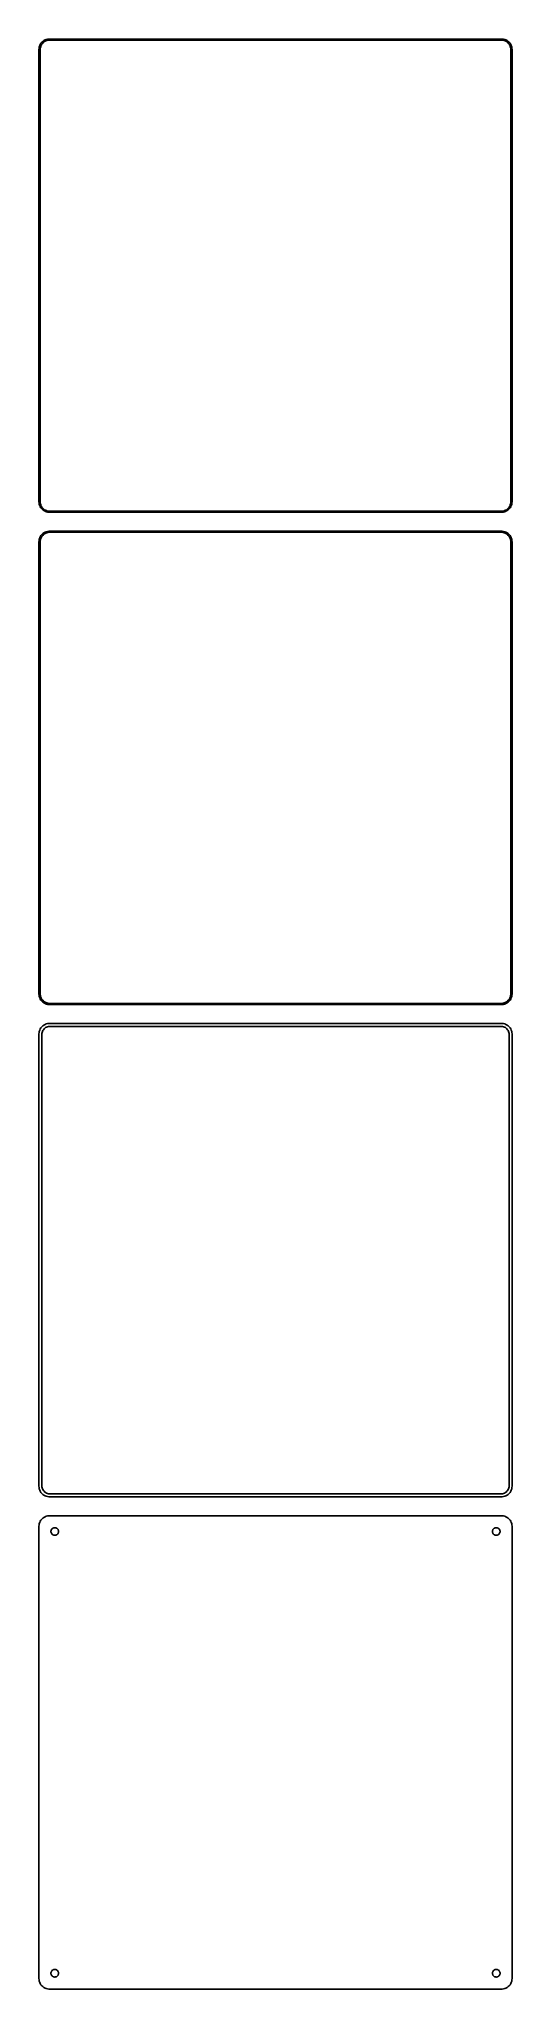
# Model space of a CAD drawing. Header units: metres. Extents: x -112 to 112, y 590 to 1516.
import ezdxf

# ---------------------------------------------------------------- set-up
doc = ezdxf.new("R2010")
doc.units = ezdxf.units.M

msp = doc.modelspace()

# ---------------------------------------------------------------- linework, layer by layer
for p, q in [((-112.461, 1512.13), (-112.5, 1511.5)), ((-112.5, 1511.5), (-112.5, 1296.5)), ((-112.343, 1512.74), (-112.461, 1512.13)), ((-112.149, 1513.34), (-112.343, 1512.74)), ((-111.882, 1513.91), (-112.149, 1513.34)), ((-112, 1511.25), (-111.963, 1511.85)), ((-112, 1296.75), (-112, 1511.25)), ((-111.963, 1511.85), (-111.851, 1512.43)), ((-111.545, 1514.44), (-111.882, 1513.91)), ((-111.851, 1512.43), (-111.666, 1513)), ((-111.666, 1513), (-111.412, 1513.54)), ((-111.145, 1514.92), (-111.545, 1514.44)), ((-111.412, 1513.54), (-111.093, 1514.04)), ((-110.687, 1515.35), (-111.145, 1514.92)), ((-111.093, 1514.04), (-110.713, 1514.5)), ((-110.713, 1514.5), (-110.278, 1514.91)), ((-110.179, 1515.72), (-110.687, 1515.35)), ((-110.278, 1514.91), (-109.795, 1515.26)), ((-109.629, 1516.02), (-110.179, 1515.72)), ((-109.795, 1515.26), (-109.272, 1515.55)), ((-109.045, 1516.26), (-109.629, 1516.02)), ((-109.272, 1515.55), (-108.718, 1515.77)), ((-108.437, 1516.41), (-109.045, 1516.26)), ((-108.718, 1515.77), (-108.14, 1515.92)), ((-107.814, 1516.49), (-108.437, 1516.41)), ((-108.14, 1515.92), (-107.548, 1515.99)), ((107.814, 1516.49), (-107.814, 1516.49)), ((-107.548, 1515.99), (107.548, 1515.99)), ((107.548, 1515.99), (108.14, 1515.92)), ((108.437, 1516.41), (107.814, 1516.49)), ((108.14, 1515.92), (108.718, 1515.77)), ((109.045, 1516.26), (108.437, 1516.41)), ((108.718, 1515.77), (109.272, 1515.55)), ((109.629, 1516.02), (109.045, 1516.26)), ((109.272, 1515.55), (109.795, 1515.26)), ((110.179, 1515.72), (109.629, 1516.02)), ((109.795, 1515.26), (110.278, 1514.91)), ((110.687, 1515.35), (110.179, 1515.72)), ((110.278, 1514.91), (110.713, 1514.5)), ((111.145, 1514.92), (110.687, 1515.35)), ((110.713, 1514.5), (111.093, 1514.04)), ((111.093, 1514.04), (111.412, 1513.54)), ((111.545, 1514.44), (111.145, 1514.92)), ((111.412, 1513.54), (111.666, 1513)), ((111.882, 1513.91), (111.545, 1514.44)), ((111.666, 1513), (111.851, 1512.43)), ((111.851, 1512.43), (111.963, 1511.85)), ((112.149, 1513.34), (111.882, 1513.91)), ((111.963, 1511.85), (112, 1511.25)), ((112, 1511.25), (112, 1296.75)), ((112.343, 1512.74), (112.149, 1513.34)), ((112.461, 1512.13), (112.343, 1512.74)), ((112.5, 1511.5), (112.461, 1512.13)), ((112.5, 1296.5), (112.5, 1511.5)), ((-112.5, 1296.5), (-112.461, 1295.87)), ((-112.461, 1295.87), (-112.343, 1295.26)), ((-112.343, 1295.26), (-112.149, 1294.66)), ((-112.149, 1294.66), (-111.882, 1294.09)), ((-111.963, 1296.15), (-112, 1296.75)), ((-111.851, 1295.57), (-111.963, 1296.15)), ((-111.882, 1294.09), (-111.545, 1293.56)), ((-111.666, 1295), (-111.851, 1295.57)), ((-111.412, 1294.46), (-111.666, 1295)), ((-111.545, 1293.56), (-111.145, 1293.08)), ((-111.093, 1293.96), (-111.412, 1294.46)), ((-111.145, 1293.08), (-110.687, 1292.65)), ((-110.713, 1293.5), (-111.093, 1293.96)), ((-110.278, 1293.09), (-110.713, 1293.5)), ((-110.687, 1292.65), (-110.179, 1292.28)), ((-109.795, 1292.74), (-110.278, 1293.09)), ((-110.179, 1292.28), (-109.629, 1291.98)), ((-109.272, 1292.45), (-109.795, 1292.74)), ((-109.629, 1291.98), (-109.045, 1291.74)), ((-108.718, 1292.23), (-109.272, 1292.45)), ((-109.045, 1291.74), (-108.437, 1291.59)), ((-108.14, 1292.08), (-108.718, 1292.23)), ((-108.437, 1291.59), (-107.814, 1291.51)), ((-107.548, 1292.01), (-108.14, 1292.08)), ((-107.814, 1291.51), (107.814, 1291.51)), ((107.548, 1292.01), (-107.548, 1292.01)), ((108.14, 1292.08), (107.548, 1292.01)), ((107.814, 1291.51), (108.437, 1291.59)), ((108.718, 1292.23), (108.14, 1292.08)), ((108.437, 1291.59), (109.045, 1291.74)), ((109.272, 1292.45), (108.718, 1292.23)), ((109.045, 1291.74), (109.629, 1291.98)), ((109.795, 1292.74), (109.272, 1292.45)), ((109.629, 1291.98), (110.179, 1292.28)), ((110.278, 1293.09), (109.795, 1292.74)), ((110.179, 1292.28), (110.687, 1292.65)), ((110.713, 1293.5), (110.278, 1293.09)), ((110.687, 1292.65), (111.145, 1293.08)), ((111.093, 1293.96), (110.713, 1293.5)), ((111.412, 1294.46), (111.093, 1293.96)), ((111.145, 1293.08), (111.545, 1293.56)), ((111.666, 1295), (111.412, 1294.46)), ((111.545, 1293.56), (111.882, 1294.09)), ((111.851, 1295.57), (111.666, 1295)), ((111.963, 1296.15), (111.851, 1295.57)), ((111.882, 1294.09), (112.149, 1294.66)), ((112, 1296.75), (111.963, 1296.15)), ((112.149, 1294.66), (112.343, 1295.26)), ((112.343, 1295.26), (112.461, 1295.87)), ((112.461, 1295.87), (112.5, 1296.5)), ((-112.149, 1279.34), (-112.343, 1278.74)), ((-111.882, 1279.91), (-112.149, 1279.34)), ((-111.545, 1280.44), (-111.882, 1279.91)), ((-111.666, 1279), (-111.412, 1279.54)), ((-111.145, 1280.92), (-111.545, 1280.44)), ((-111.412, 1279.54), (-111.093, 1280.04)), ((-110.687, 1281.35), (-111.145, 1280.92)), ((-111.093, 1280.04), (-110.713, 1280.5)), ((-110.713, 1280.5), (-110.278, 1280.91)), ((-110.179, 1281.72), (-110.687, 1281.35)), ((-110.278, 1280.91), (-109.795, 1281.26)), ((-109.629, 1282.02), (-110.179, 1281.72)), ((-109.795, 1281.26), (-109.272, 1281.55)), ((-109.045, 1282.26), (-109.629, 1282.02)), ((-109.272, 1281.55), (-108.718, 1281.77)), ((-108.437, 1282.41), (-109.045, 1282.26)), ((-108.718, 1281.77), (-108.14, 1281.92)), ((-107.814, 1282.49), (-108.437, 1282.41)), ((-108.14, 1281.92), (-107.548, 1281.99)), ((107.814, 1282.49), (-107.814, 1282.49)), ((-107.548, 1281.99), (107.548, 1281.99)), ((107.548, 1281.99), (108.14, 1281.92)), ((108.437, 1282.41), (107.814, 1282.49)), ((108.14, 1281.92), (108.718, 1281.77)), ((109.045, 1282.26), (108.437, 1282.41)), ((108.718, 1281.77), (109.272, 1281.55)), ((109.629, 1282.02), (109.045, 1282.26)), ((109.272, 1281.55), (109.795, 1281.26)), ((110.179, 1281.72), (109.629, 1282.02)), ((109.795, 1281.26), (110.278, 1280.91)), ((110.687, 1281.35), (110.179, 1281.72)), ((110.278, 1280.91), (110.713, 1280.5)), ((111.145, 1280.92), (110.687, 1281.35)), ((110.713, 1280.5), (111.093, 1280.04)), ((111.093, 1280.04), (111.412, 1279.54)), ((111.545, 1280.44), (111.145, 1280.92)), ((111.412, 1279.54), (111.666, 1279)), ((111.882, 1279.91), (111.545, 1280.44)), ((112.149, 1279.34), (111.882, 1279.91)), ((112.343, 1278.74), (112.149, 1279.34)), ((-112.461, 1278.13), (-112.5, 1277.5)), ((-112.5, 1277.5), (-112.5, 1062.5)), ((-112.343, 1278.74), (-112.461, 1278.13)), ((-112, 1277.25), (-111.963, 1277.85)), ((-112, 1062.75), (-112, 1277.25)), ((-111.963, 1277.85), (-111.851, 1278.43)), ((-111.851, 1278.43), (-111.666, 1279)), ((111.666, 1279), (111.851, 1278.43)), ((111.851, 1278.43), (111.963, 1277.85)), ((111.963, 1277.85), (112, 1277.25)), ((112, 1277.25), (112, 1062.75)), ((112.461, 1278.13), (112.343, 1278.74)), ((112.5, 1277.5), (112.461, 1278.13)), ((112.5, 1062.5), (112.5, 1277.5)), ((-112.5, 1062.5), (-112.461, 1061.87)), ((-112.461, 1061.87), (-112.343, 1061.26)), ((-112.343, 1061.26), (-112.149, 1060.66)), ((-112.149, 1060.66), (-111.882, 1060.09)), ((-111.963, 1062.15), (-112, 1062.75)), ((-111.851, 1061.57), (-111.963, 1062.15)), ((-111.882, 1060.09), (-111.545, 1059.56)), ((-111.666, 1061), (-111.851, 1061.57)), ((-111.412, 1060.46), (-111.666, 1061)), ((-111.545, 1059.56), (-111.145, 1059.08)), ((-111.093, 1059.96), (-111.412, 1060.46)), ((-111.145, 1059.08), (-110.687, 1058.65)), ((-110.713, 1059.5), (-111.093, 1059.96)), ((-110.278, 1059.09), (-110.713, 1059.5)), ((-110.687, 1058.65), (-110.179, 1058.28)), ((-109.795, 1058.74), (-110.278, 1059.09)), ((-110.179, 1058.28), (-109.629, 1057.98)), ((-109.272, 1058.45), (-109.795, 1058.74)), ((-109.629, 1057.98), (-109.045, 1057.74)), ((-108.718, 1058.23), (-109.272, 1058.45)), ((-109.045, 1057.74), (-108.437, 1057.59)), ((-108.14, 1058.08), (-108.718, 1058.23)), ((-108.437, 1057.59), (-107.814, 1057.51)), ((-107.548, 1058.01), (-108.14, 1058.08)), ((-107.814, 1057.51), (107.814, 1057.51)), ((107.548, 1058.01), (-107.548, 1058.01)), ((108.14, 1058.08), (107.548, 1058.01)), ((107.814, 1057.51), (108.437, 1057.59)), ((108.718, 1058.23), (108.14, 1058.08)), ((108.437, 1057.59), (109.045, 1057.74)), ((109.272, 1058.45), (108.718, 1058.23)), ((109.045, 1057.74), (109.629, 1057.98)), ((109.795, 1058.74), (109.272, 1058.45)), ((109.629, 1057.98), (110.179, 1058.28)), ((110.278, 1059.09), (109.795, 1058.74)), ((110.179, 1058.28), (110.687, 1058.65)), ((110.713, 1059.5), (110.278, 1059.09)), ((110.687, 1058.65), (111.145, 1059.08)), ((111.093, 1059.96), (110.713, 1059.5)), ((111.412, 1060.46), (111.093, 1059.96)), ((111.145, 1059.08), (111.545, 1059.56)), ((111.666, 1061), (111.412, 1060.46)), ((111.545, 1059.56), (111.882, 1060.09)), ((111.851, 1061.57), (111.666, 1061)), ((111.963, 1062.15), (111.851, 1061.57)), ((111.882, 1060.09), (112.149, 1060.66)), ((112, 1062.75), (111.963, 1062.15)), ((112.149, 1060.66), (112.343, 1061.26)), ((112.343, 1061.26), (112.461, 1061.87)), ((112.461, 1061.87), (112.5, 1062.5)), ((-110.179, 1047.72), (-110.687, 1047.35)), ((-109.629, 1048.02), (-110.179, 1047.72)), ((-109.045, 1048.26), (-109.629, 1048.02)), ((-108.437, 1048.41), (-109.045, 1048.26)), ((-107.814, 1048.49), (-108.437, 1048.41)), ((107.814, 1048.49), (-107.814, 1048.49)), ((108.437, 1048.41), (107.814, 1048.49)), ((109.045, 1048.26), (108.437, 1048.41)), ((109.629, 1048.02), (109.045, 1048.26)), ((110.179, 1047.72), (109.629, 1048.02)), ((110.687, 1047.35), (110.179, 1047.72)), ((-112.461, 1044.13), (-112.5, 1043.5)), ((-112.5, 1043.5), (-112.5, 828.5)), ((-112.343, 1044.74), (-112.461, 1044.13)), ((-112.149, 1045.34), (-112.343, 1044.74)), ((-111.882, 1045.91), (-112.149, 1045.34)), ((-111.545, 1046.44), (-111.882, 1045.91)), ((-111.145, 1046.92), (-111.545, 1046.44)), ((-110.687, 1047.35), (-111.145, 1046.92)), ((-111.119, 1043.25), (-111.089, 1043.73)), ((-111.119, 828.75), (-111.119, 1043.25)), ((-111.089, 1043.73), (-110.998, 1044.21)), ((-110.998, 1044.21), (-110.848, 1044.67)), ((-110.848, 1044.67), (-110.641, 1045.11)), ((-110.641, 1045.11), (-110.38, 1045.52)), ((-110.38, 1045.52), (-110.071, 1045.9)), ((-110.071, 1045.9), (-109.716, 1046.23)), ((-109.716, 1046.23), (-109.323, 1046.52)), ((-109.323, 1046.52), (-108.898, 1046.75)), ((-108.898, 1046.75), (-108.446, 1046.93)), ((-108.446, 1046.93), (-107.975, 1047.05)), ((-107.975, 1047.05), (-107.493, 1047.11)), ((-107.493, 1047.11), (107.493, 1047.11)), ((107.493, 1047.11), (107.975, 1047.05)), ((107.975, 1047.05), (108.446, 1046.93)), ((108.446, 1046.93), (108.898, 1046.75)), ((108.898, 1046.75), (109.323, 1046.52)), ((109.323, 1046.52), (109.716, 1046.23)), ((109.716, 1046.23), (110.071, 1045.9)), ((110.071, 1045.9), (110.38, 1045.52)), ((110.38, 1045.52), (110.641, 1045.11)), ((110.641, 1045.11), (110.848, 1044.67)), ((111.145, 1046.92), (110.687, 1047.35)), ((110.848, 1044.67), (110.998, 1044.21)), ((110.998, 1044.21), (111.089, 1043.73)), ((111.089, 1043.73), (111.119, 1043.25)), ((111.119, 1043.25), (111.119, 828.75)), ((111.545, 1046.44), (111.145, 1046.92)), ((111.882, 1045.91), (111.545, 1046.44)), ((112.149, 1045.34), (111.882, 1045.91)), ((112.343, 1044.74), (112.149, 1045.34)), ((112.461, 1044.13), (112.343, 1044.74)), ((112.5, 1043.5), (112.461, 1044.13)), ((112.5, 828.5), (112.5, 1043.5)), ((-112.5, 828.5), (-112.461, 827.873)), ((-112.461, 827.873), (-112.343, 827.257)), ((-112.343, 827.257), (-112.149, 826.659)), ((-112.149, 826.659), (-111.882, 826.091)), ((-111.882, 826.091), (-111.545, 825.561)), ((-111.545, 825.561), (-111.145, 825.077)), ((-111.145, 825.077), (-110.687, 824.647)), ((-111.089, 828.265), (-111.119, 828.75)), ((-110.998, 827.788), (-111.089, 828.265)), ((-110.848, 827.326), (-110.998, 827.788)), ((-110.641, 826.886), (-110.848, 827.326)), ((-110.38, 826.476), (-110.641, 826.886)), ((-110.071, 826.101), (-110.38, 826.476)), ((-109.716, 825.769), (-110.071, 826.101)), ((-109.323, 825.483), (-109.716, 825.769)), ((-108.898, 825.249), (-109.323, 825.483)), ((-108.446, 825.07), (-108.898, 825.249)), ((-107.975, 824.949), (-108.446, 825.07)), ((108.446, 825.07), (107.975, 824.949)), ((108.898, 825.249), (108.446, 825.07)), ((109.323, 825.483), (108.898, 825.249)), ((109.716, 825.769), (109.323, 825.483)), ((110.071, 826.101), (109.716, 825.769)), ((110.38, 826.476), (110.071, 826.101)), ((110.641, 826.886), (110.38, 826.476)), ((110.848, 827.326), (110.641, 826.886)), ((110.687, 824.647), (111.145, 825.077)), ((110.998, 827.788), (110.848, 827.326)), ((111.089, 828.265), (110.998, 827.788)), ((111.119, 828.75), (111.089, 828.265)), ((111.145, 825.077), (111.545, 825.561)), ((111.545, 825.561), (111.882, 826.091)), ((111.882, 826.091), (112.149, 826.659)), ((112.149, 826.659), (112.343, 827.257)), ((112.343, 827.257), (112.461, 827.873)), ((112.461, 827.873), (112.5, 828.5)), ((-110.687, 824.647), (-110.179, 824.278)), ((-110.179, 824.278), (-109.629, 823.976)), ((-109.629, 823.976), (-109.045, 823.745)), ((-109.045, 823.745), (-108.437, 823.589)), ((-108.437, 823.589), (-107.814, 823.51)), ((-107.493, 824.888), (-107.975, 824.949)), ((-107.814, 823.51), (107.814, 823.51)), ((107.493, 824.888), (-107.493, 824.888)), ((107.975, 824.949), (107.493, 824.888)), ((107.814, 823.51), (108.437, 823.589)), ((108.437, 823.589), (109.045, 823.745)), ((109.045, 823.745), (109.629, 823.976)), ((109.629, 823.976), (110.179, 824.278)), ((110.179, 824.278), (110.687, 824.647)), ((-112.461, 810.127), (-112.5, 809.5)), ((-112.5, 809.5), (-112.5, 594.5)), ((-112.343, 810.743), (-112.461, 810.127)), ((-112.149, 811.341), (-112.343, 810.743)), ((-111.882, 811.909), (-112.149, 811.341)), ((-111.545, 812.439), (-111.882, 811.909)), ((-111.145, 812.923), (-111.545, 812.439)), ((-110.687, 813.353), (-111.145, 812.923)), ((-110.179, 813.722), (-110.687, 813.353)), ((-109.629, 814.024), (-110.179, 813.722)), ((-109.045, 814.255), (-109.629, 814.024)), ((-108.437, 814.411), (-109.045, 814.255)), ((-107.814, 814.49), (-108.437, 814.411)), ((107.814, 814.49), (-107.814, 814.49)), ((-106.8, 807), (-106.786, 807.226)), ((-106.786, 806.774), (-106.8, 807)), ((-106.786, 807.226), (-106.743, 807.448)), ((-106.743, 806.552), (-106.786, 806.774)), ((-106.743, 807.448), (-106.674, 807.663)), ((-106.674, 806.337), (-106.743, 806.552)), ((-106.674, 807.663), (-106.577, 807.867)), ((-106.577, 807.867), (-106.456, 808.058)), ((-106.456, 808.058), (-106.312, 808.232)), ((-106.312, 808.232), (-106.147, 808.387)), ((-106.147, 808.387), (-105.964, 808.52)), ((-105.964, 808.52), (-105.766, 808.629)), ((-105.766, 808.629), (-105.556, 808.712)), ((-105.556, 808.712), (-105.337, 808.768)), ((-105.337, 808.768), (-105.113, 808.796)), ((-105.113, 808.796), (-104.887, 808.796)), ((-104.887, 808.796), (-104.663, 808.768)), ((-104.663, 808.768), (-104.444, 808.712)), ((-104.444, 808.712), (-104.234, 808.629)), ((-104.234, 808.629), (-104.036, 808.52)), ((-104.036, 808.52), (-103.853, 808.387)), ((-103.853, 808.387), (-103.688, 808.232)), ((-103.688, 808.232), (-103.544, 808.058)), ((-103.544, 808.058), (-103.423, 807.867)), ((-103.423, 807.867), (-103.326, 807.663)), ((-103.326, 807.663), (-103.257, 807.448)), ((-103.257, 806.552), (-103.326, 806.337)), ((-103.257, 807.448), (-103.214, 807.226)), ((-103.214, 806.774), (-103.257, 806.552)), ((-103.214, 807.226), (-103.2, 807)), ((-103.2, 807), (-103.214, 806.774)), ((103.2, 807), (103.214, 807.226)), ((103.214, 806.774), (103.2, 807)), ((103.214, 807.226), (103.257, 807.448)), ((103.257, 806.552), (103.214, 806.774)), ((103.257, 807.448), (103.326, 807.663)), ((103.326, 806.337), (103.257, 806.552)), ((103.326, 807.663), (103.423, 807.867)), ((103.423, 807.867), (103.544, 808.058)), ((103.544, 808.058), (103.688, 808.232)), ((103.688, 808.232), (103.853, 808.387)), ((103.853, 808.387), (104.036, 808.52)), ((104.036, 808.52), (104.234, 808.629)), ((104.234, 808.629), (104.444, 808.712)), ((104.444, 808.712), (104.663, 808.768)), ((104.663, 808.768), (104.887, 808.796)), ((104.887, 808.796), (105.113, 808.796)), ((105.113, 808.796), (105.337, 808.768)), ((105.337, 808.768), (105.556, 808.712)), ((105.556, 808.712), (105.766, 808.629)), ((105.766, 808.629), (105.964, 808.52)), ((105.964, 808.52), (106.147, 808.387)), ((106.147, 808.387), (106.312, 808.232)), ((106.312, 808.232), (106.456, 808.058)), ((106.456, 808.058), (106.577, 807.867)), ((106.577, 807.867), (106.674, 807.663)), ((106.674, 807.663), (106.743, 807.448)), ((106.743, 806.552), (106.674, 806.337)), ((106.743, 807.448), (106.786, 807.226)), ((106.786, 806.774), (106.743, 806.552)), ((106.786, 807.226), (106.8, 807)), ((106.8, 807), (106.786, 806.774)), ((108.437, 814.411), (107.814, 814.49)), ((109.045, 814.255), (108.437, 814.411)), ((109.629, 814.024), (109.045, 814.255)), ((110.179, 813.722), (109.629, 814.024)), ((110.687, 813.353), (110.179, 813.722)), ((111.145, 812.923), (110.687, 813.353)), ((111.545, 812.439), (111.145, 812.923)), ((111.882, 811.909), (111.545, 812.439)), ((112.149, 811.341), (111.882, 811.909)), ((112.343, 810.743), (112.149, 811.341)), ((112.461, 810.127), (112.343, 810.743)), ((112.5, 809.5), (112.461, 810.127)), ((112.5, 594.5), (112.5, 809.5)), ((-106.577, 806.133), (-106.674, 806.337)), ((-106.456, 805.942), (-106.577, 806.133)), ((-106.312, 805.768), (-106.456, 805.942)), ((-106.147, 805.613), (-106.312, 805.768)), ((-105.964, 805.48), (-106.147, 805.613)), ((-105.766, 805.371), (-105.964, 805.48)), ((-105.556, 805.288), (-105.766, 805.371)), ((-105.337, 805.232), (-105.556, 805.288)), ((-105.113, 805.204), (-105.337, 805.232)), ((-104.887, 805.204), (-105.113, 805.204)), ((-104.663, 805.232), (-104.887, 805.204)), ((-104.444, 805.288), (-104.663, 805.232)), ((-104.234, 805.371), (-104.444, 805.288)), ((-104.036, 805.48), (-104.234, 805.371)), ((-103.853, 805.613), (-104.036, 805.48)), ((-103.688, 805.768), (-103.853, 805.613)), ((-103.544, 805.942), (-103.688, 805.768)), ((-103.423, 806.133), (-103.544, 805.942)), ((-103.326, 806.337), (-103.423, 806.133)), ((103.423, 806.133), (103.326, 806.337)), ((103.544, 805.942), (103.423, 806.133)), ((103.688, 805.768), (103.544, 805.942)), ((103.853, 805.613), (103.688, 805.768)), ((104.036, 805.48), (103.853, 805.613)), ((104.234, 805.371), (104.036, 805.48)), ((104.444, 805.288), (104.234, 805.371)), ((104.663, 805.232), (104.444, 805.288)), ((104.887, 805.204), (104.663, 805.232)), ((105.113, 805.204), (104.887, 805.204)), ((105.337, 805.232), (105.113, 805.204)), ((105.556, 805.288), (105.337, 805.232)), ((105.766, 805.371), (105.556, 805.288)), ((105.964, 805.48), (105.766, 805.371)), ((106.147, 805.613), (105.964, 805.48)), ((106.312, 805.768), (106.147, 805.613)), ((106.456, 805.942), (106.312, 805.768)), ((106.577, 806.133), (106.456, 805.942)), ((106.674, 806.337), (106.577, 806.133)), ((-112.5, 594.5), (-112.461, 593.873)), ((-112.461, 593.873), (-112.343, 593.257)), ((-106.8, 597), (-106.786, 597.226)), ((-106.786, 596.774), (-106.8, 597)), ((-106.786, 597.226), (-106.743, 597.448)), ((-106.743, 596.552), (-106.786, 596.774)), ((-106.743, 597.448), (-106.674, 597.663)), ((-106.674, 596.337), (-106.743, 596.552)), ((-106.674, 597.663), (-106.577, 597.867)), ((-106.577, 596.133), (-106.674, 596.337)), ((-106.577, 597.867), (-106.456, 598.058)), ((-106.456, 595.942), (-106.577, 596.133)), ((-106.456, 598.058), (-106.312, 598.232)), ((-106.312, 595.768), (-106.456, 595.942)), ((-106.312, 598.232), (-106.147, 598.387)), ((-106.147, 595.613), (-106.312, 595.768)), ((-106.147, 598.387), (-105.964, 598.52)), ((-105.964, 595.48), (-106.147, 595.613)), ((-105.964, 598.52), (-105.766, 598.629)), ((-105.766, 595.371), (-105.964, 595.48)), ((-105.766, 598.629), (-105.556, 598.712)), ((-105.556, 595.288), (-105.766, 595.371)), ((-105.556, 598.712), (-105.337, 598.768)), ((-105.337, 595.232), (-105.556, 595.288)), ((-105.337, 598.768), (-105.113, 598.796)), ((-105.113, 595.204), (-105.337, 595.232)), ((-105.113, 598.796), (-104.887, 598.796)), ((-104.887, 595.204), (-105.113, 595.204)), ((-104.887, 598.796), (-104.663, 598.768)), ((-104.663, 595.232), (-104.887, 595.204)), ((-104.663, 598.768), (-104.444, 598.712)), ((-104.444, 595.288), (-104.663, 595.232)), ((-104.444, 598.712), (-104.234, 598.629)), ((-104.234, 595.371), (-104.444, 595.288)), ((-104.234, 598.629), (-104.036, 598.52)), ((-104.036, 595.48), (-104.234, 595.371)), ((-104.036, 598.52), (-103.853, 598.387)), ((-103.853, 595.613), (-104.036, 595.48)), ((-103.853, 598.387), (-103.688, 598.232)), ((-103.688, 595.768), (-103.853, 595.613)), ((-103.688, 598.232), (-103.544, 598.058)), ((-103.544, 595.942), (-103.688, 595.768)), ((-103.544, 598.058), (-103.423, 597.867)), ((-103.423, 596.133), (-103.544, 595.942)), ((-103.423, 597.867), (-103.326, 597.663)), ((-103.326, 596.337), (-103.423, 596.133)), ((-103.326, 597.663), (-103.257, 597.448)), ((-103.257, 596.552), (-103.326, 596.337)), ((-103.257, 597.448), (-103.214, 597.226)), ((-103.214, 596.774), (-103.257, 596.552)), ((-103.214, 597.226), (-103.2, 597)), ((-103.2, 597), (-103.214, 596.774)), ((103.2, 597), (103.214, 597.226)), ((103.214, 596.774), (103.2, 597)), ((103.214, 597.226), (103.257, 597.448)), ((103.257, 596.552), (103.214, 596.774)), ((103.257, 597.448), (103.326, 597.663)), ((103.326, 596.337), (103.257, 596.552)), ((103.326, 597.663), (103.423, 597.867)), ((103.423, 596.133), (103.326, 596.337)), ((103.423, 597.867), (103.544, 598.058)), ((103.544, 595.942), (103.423, 596.133)), ((103.544, 598.058), (103.688, 598.232)), ((103.688, 595.768), (103.544, 595.942)), ((103.688, 598.232), (103.853, 598.387)), ((103.853, 595.613), (103.688, 595.768)), ((103.853, 598.387), (104.036, 598.52)), ((104.036, 595.48), (103.853, 595.613)), ((104.036, 598.52), (104.234, 598.629)), ((104.234, 595.371), (104.036, 595.48)), ((104.234, 598.629), (104.444, 598.712)), ((104.444, 595.288), (104.234, 595.371)), ((104.444, 598.712), (104.663, 598.768)), ((104.663, 595.232), (104.444, 595.288)), ((104.663, 598.768), (104.887, 598.796)), ((104.887, 595.204), (104.663, 595.232)), ((104.887, 598.796), (105.113, 598.796)), ((105.113, 595.204), (104.887, 595.204)), ((105.113, 598.796), (105.337, 598.768)), ((105.337, 595.232), (105.113, 595.204)), ((105.337, 598.768), (105.556, 598.712)), ((105.556, 595.288), (105.337, 595.232)), ((105.556, 598.712), (105.766, 598.629)), ((105.766, 595.371), (105.556, 595.288)), ((105.766, 598.629), (105.964, 598.52)), ((105.964, 595.48), (105.766, 595.371)), ((105.964, 598.52), (106.147, 598.387)), ((106.147, 595.613), (105.964, 595.48)), ((106.147, 598.387), (106.312, 598.232)), ((106.312, 595.768), (106.147, 595.613)), ((106.312, 598.232), (106.456, 598.058)), ((106.456, 595.942), (106.312, 595.768)), ((106.456, 598.058), (106.577, 597.867)), ((106.577, 596.133), (106.456, 595.942)), ((106.577, 597.867), (106.674, 597.663)), ((106.674, 596.337), (106.577, 596.133)), ((106.674, 597.663), (106.743, 597.448)), ((106.743, 596.552), (106.674, 596.337)), ((106.743, 597.448), (106.786, 597.226)), ((106.786, 596.774), (106.743, 596.552)), ((106.786, 597.226), (106.8, 597)), ((106.8, 597), (106.786, 596.774)), ((112.343, 593.257), (112.461, 593.873)), ((112.461, 593.873), (112.5, 594.5)), ((-112.343, 593.257), (-112.149, 592.659)), ((-112.149, 592.659), (-111.882, 592.091)), ((-111.882, 592.091), (-111.545, 591.561)), ((-111.545, 591.561), (-111.145, 591.077)), ((-111.145, 591.077), (-110.687, 590.647)), ((-110.687, 590.647), (-110.179, 590.278)), ((-110.179, 590.278), (-109.629, 589.976)), ((-109.629, 589.976), (-109.045, 589.745)), ((-109.045, 589.745), (-108.437, 589.589)), ((-108.437, 589.589), (-107.814, 589.51)), ((-107.814, 589.51), (107.814, 589.51)), ((107.814, 589.51), (108.437, 589.589)), ((108.437, 589.589), (109.045, 589.745)), ((109.045, 589.745), (109.629, 589.976)), ((109.629, 589.976), (110.179, 590.278)), ((110.179, 590.278), (110.687, 590.647)), ((110.687, 590.647), (111.145, 591.077)), ((111.145, 591.077), (111.545, 591.561)), ((111.545, 591.561), (111.882, 592.091)), ((111.882, 592.091), (112.149, 592.659)), ((112.149, 592.659), (112.343, 593.257))]:
    msp.add_line(p, q)

doc.saveas('drawing.dxf')
